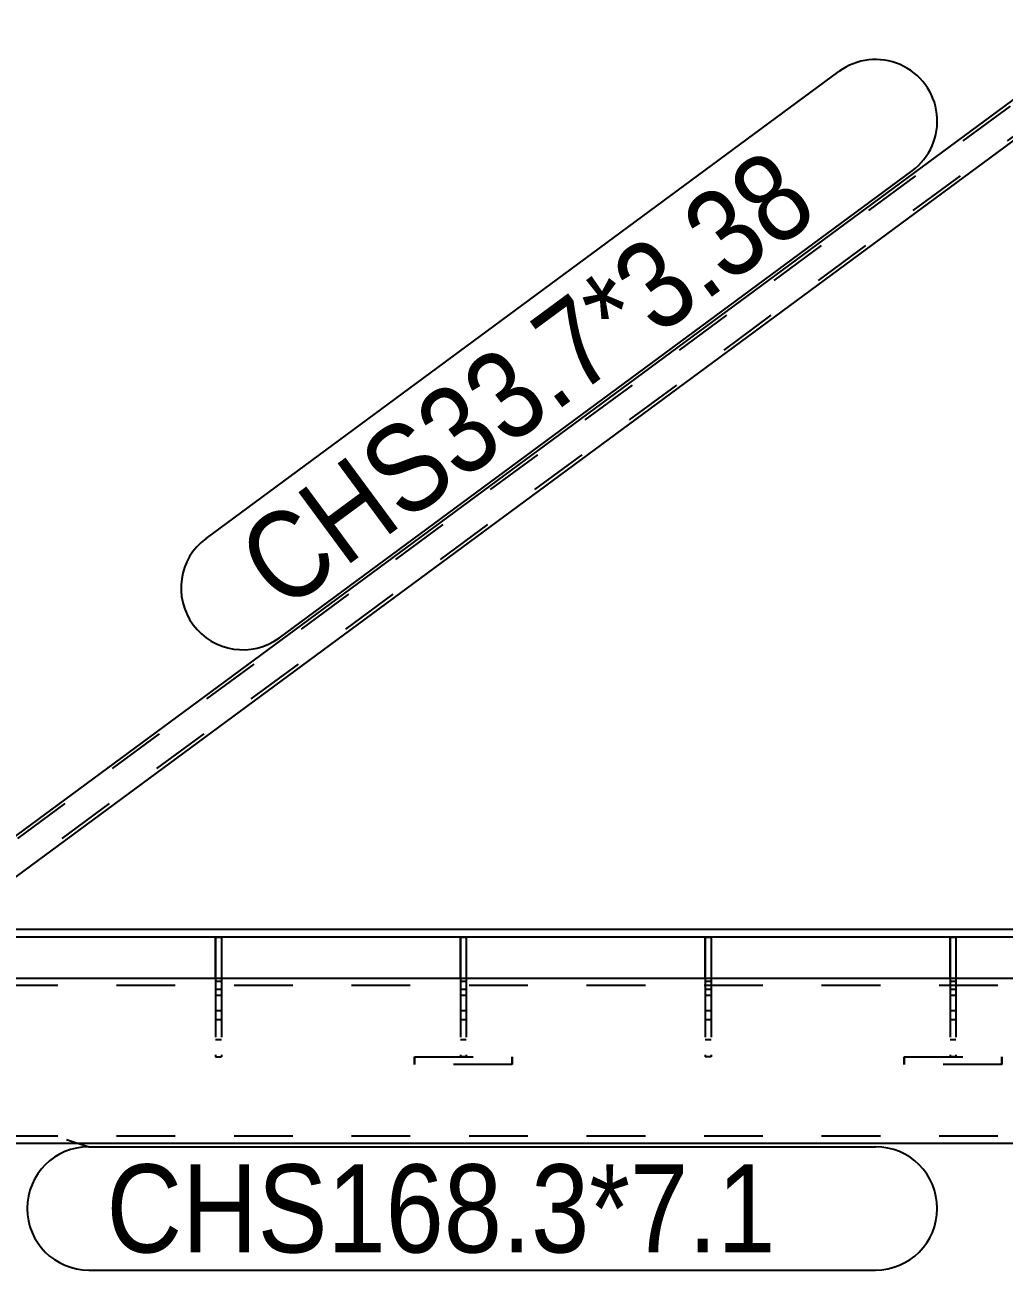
# Model space of a CAD drawing. Header units: millimetres. Extents: x 150000 to 150841, y 150000 to 150594.
# Drawn here: x 150624.93 to 150658.26, y 150044.24 to 150086.66 of the extents above; entities that cross this region are included whole.
import ezdxf

# ---------------------------------------------------------------- set-up
doc = ezdxf.new("R2010")
doc.units = ezdxf.units.MM
doc.linetypes.add('XKITLINE00', pattern=[0])
doc.linetypes.add('XKITLINE02', pattern=[4, 2, -2])
doc.styles.add('ARIAL', font='arial.ttf')

msp = doc.modelspace()

# ---------------------------------------------------------------- linework, layer by layer
at = {"color": 2, "linetype": 'XKITLINE00'}
for p, q in [((150618.064, 150054.196), (150662.032, 150086.656)), ((150619.955, 150054.196), (150662.032, 150085.259)), ((150660.383, 150055.846), (150622.19, 150055.846)), ((150660.383, 150055.579), (150621.829, 150055.579)), ((150631.42, 150055.579), (150631.42, 150055.579)), ((150631.42, 150054.186), (150631.42, 150055.579)), ((150631.42, 150055.579), (150631.62, 150055.579)), ((150631.62, 150055.579), (150631.62, 150054.186)), ((150639.754, 150055.579), (150639.754, 150055.579)), ((150639.754, 150054.186), (150639.754, 150055.579)), ((150639.754, 150055.579), (150639.954, 150055.579)), ((150639.954, 150055.579), (150639.954, 150054.186)), ((150648.087, 150055.579), (150648.087, 150055.579)), ((150648.087, 150054.186), (150648.087, 150055.579)), ((150648.087, 150055.579), (150648.287, 150055.579)), ((150648.287, 150055.579), (150648.287, 150054.186)), ((150656.42, 150055.579), (150656.42, 150055.579)), ((150656.42, 150054.186), (150656.42, 150055.579)), ((150656.42, 150055.579), (150656.62, 150055.579)), ((150656.62, 150055.579), (150656.62, 150054.186)), ((150662.049, 150054.179), (150619.875, 150054.179)), ((150631.42, 150054.186), (150631.42, 150054.179)), ((150631.42, 150054.186), (150631.62, 150054.186)), ((150631.62, 150054.186), (150631.62, 150054.179)), ((150639.754, 150054.186), (150639.754, 150054.179)), ((150639.754, 150054.186), (150639.954, 150054.186)), ((150639.954, 150054.186), (150639.954, 150054.179)), ((150648.087, 150054.186), (150648.087, 150054.179)), ((150648.087, 150054.186), (150648.287, 150054.186)), ((150648.287, 150054.186), (150648.287, 150054.179)), ((150656.42, 150054.186), (150656.42, 150054.179)), ((150656.42, 150054.186), (150656.62, 150054.186)), ((150656.62, 150054.186), (150656.62, 150054.179)), ((150615.069, 150048.569), (150662.049, 150048.569))]:
    msp.add_line(p, q, dxfattribs=at)
at = {"color": 7, "linetype": 'XKITLINE02'}
for p, q in [((150618.253, 150054.196), (150662.032, 150086.516)), ((150619.765, 150054.196), (150662.032, 150085.399)), ((150631.42, 150055.579), (150631.42, 150051.507)), ((150631.42, 150055.579), (150631.42, 150055.579)), ((150631.62, 150055.579), (150631.62, 150051.507)), ((150639.754, 150055.579), (150639.754, 150051.507)), ((150639.754, 150055.579), (150639.754, 150055.579)), ((150639.954, 150055.579), (150639.954, 150051.507)), ((150648.087, 150055.579), (150648.087, 150051.507)), ((150648.087, 150055.579), (150648.087, 150055.579)), ((150648.287, 150055.579), (150648.287, 150051.507)), ((150656.42, 150055.579), (150656.42, 150051.507)), ((150656.42, 150055.579), (150656.42, 150055.579)), ((150656.62, 150055.579), (150656.62, 150051.507)), ((150631.42, 150054.179), (150631.42, 150051.507)), ((150631.42, 150054.09), (150631.62, 150054.09)), ((150631.62, 150054.179), (150631.62, 150051.507)), ((150639.754, 150054.179), (150639.754, 150051.507)), ((150639.754, 150054.09), (150639.954, 150054.09)), ((150639.954, 150054.179), (150639.954, 150051.507)), ((150648.087, 150054.179), (150648.087, 150051.507)), ((150648.087, 150054.09), (150648.287, 150054.09)), ((150648.287, 150054.179), (150648.287, 150051.507)), ((150656.42, 150054.179), (150656.42, 150051.507)), ((150656.42, 150054.09), (150656.62, 150054.09)), ((150656.62, 150054.179), (150656.62, 150051.507)), ((150662.049, 150053.942), (150615.047, 150053.942)), ((150631.42, 150053.809), (150631.62, 150053.809)), ((150631.42, 150053.604), (150631.62, 150053.604)), ((150639.754, 150053.809), (150639.954, 150053.809)), ((150639.754, 150053.604), (150639.954, 150053.604)), ((150648.087, 150053.809), (150648.287, 150053.809)), ((150648.087, 150053.604), (150648.287, 150053.604)), ((150656.42, 150053.809), (150656.62, 150053.809)), ((150656.42, 150053.604), (150656.62, 150053.604)), ((150631.42, 150053.085), (150631.62, 150053.085)), ((150631.42, 150052.78), (150631.62, 150052.78)), ((150639.754, 150053.085), (150639.954, 150053.085)), ((150639.754, 150052.78), (150639.954, 150052.78)), ((150648.087, 150053.085), (150648.287, 150053.085)), ((150648.087, 150052.78), (150648.287, 150052.78)), ((150656.42, 150053.085), (150656.62, 150053.085)), ((150656.42, 150052.78), (150656.62, 150052.78)), ((150631.42, 150052.101), (150631.62, 150052.101)), ((150639.754, 150052.101), (150639.954, 150052.101)), ((150648.087, 150052.101), (150648.287, 150052.101)), ((150656.42, 150052.101), (150656.62, 150052.101)), ((150631.42, 150051.507), (150631.42, 150051.507)), ((150631.42, 150051.507), (150631.62, 150051.507)), ((150638.187, 150051.241), (150638.187, 150051.507)), ((150638.187, 150051.507), (150641.521, 150051.507)), ((150638.187, 150051.507), (150638.187, 150051.241)), ((150639.754, 150051.507), (150639.754, 150051.507)), ((150639.954, 150051.507), (150639.754, 150051.507)), ((150641.521, 150051.241), (150641.521, 150051.507)), ((150641.521, 150051.507), (150641.521, 150051.241)), ((150648.087, 150051.507), (150648.087, 150051.507)), ((150648.287, 150051.507), (150648.087, 150051.507)), ((150654.854, 150051.241), (150654.854, 150051.507)), ((150654.854, 150051.507), (150658.187, 150051.507)), ((150654.854, 150051.507), (150654.854, 150051.241)), ((150656.42, 150051.507), (150656.42, 150051.507)), ((150656.62, 150051.507), (150656.42, 150051.507)), ((150658.187, 150051.241), (150658.187, 150051.507)), ((150658.187, 150051.507), (150658.187, 150051.241)), ((150641.521, 150051.241), (150638.187, 150051.241)), ((150658.187, 150051.241), (150654.854, 150051.241)), ((150662.049, 150048.806), (150615.047, 150048.806))]:
    msp.add_line(p, q, dxfattribs=at)
at = {"color": 7, "linetype": 'XKITLINE00'}
for p, q in [((150631.097, 150069.162), (150652.64, 150085.067)), ((150633.591, 150065.783), (150655.134, 150081.688)), ((150626.348, 150048.695), (150627.107, 150048.444)), ((150627.107, 150048.444), (150653.884, 150048.444)), ((150627.107, 150044.244), (150653.884, 150044.244))]:
    msp.add_line(p, q, dxfattribs=at)
for centre, start, end in [((150653.887, 150083.377), 306.4368, 126.4368), ((150632.344, 150067.473), 126.4368, 306.4368), ((150627.107, 150046.344), 90, 270), ((150653.884, 150046.344), 270, 90)]:
    msp.add_arc(centre, 2.1, start, end, dxfattribs=at)

# ---------------------------------------------------------------- texts
at = {"color": 3, "style": 'ARIAL', "width": 0.85}
msp.add_text('CHS33.7*3.38', height=3, rotation=36.4344, dxfattribs=at).set_placement((150633.718, 150066.622))
msp.add_text('CHS168.3*7.1', height=3, dxfattribs=at).set_placement((150627.707, 150044.844))

doc.saveas('drawing.dxf')
